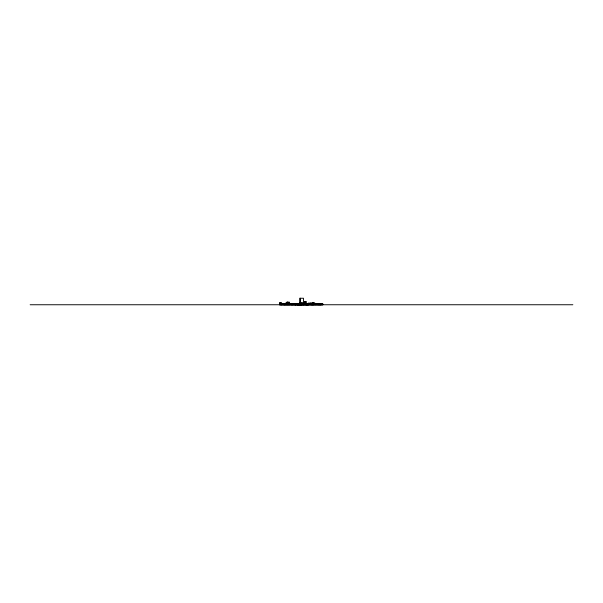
<?xml version="1.0" encoding="UTF-8"?>
<svg xmlns="http://www.w3.org/2000/svg" width="603" height="603" viewBox="0 0 603 603"><rect width="100%" height="100%" fill="white"/><g stroke="black" fill="none" stroke-linecap="round" stroke-linejoin="round"><path stroke-width="0.9" d="M291.083 304.726L290.97 304.349L291.272 304.651M292.138 304.432L291.731 304.538L292.138 304.651M292.734 304.432L293.111 304.432M294.468 304.651L294.091 304.651M295.093 304.04L294.988 304.726L296.073 304.538L294.882 304.726L296.179 304.538M296.156 304.432L294.799 304.651M295.824 304.651L296.699 304.651M296.616 304.349L296.322 304.432M297.754 304.349L298.297 304.673L297.347 304.651L298.025 304.349M298.191 304.651L297.535 304.538L299.872 304.538L297.46 304.651M298.138 304.538L297.535 304.651C299.337 304.402 296.555 304.711 297.867 304.349C296.834 304.967 298.975 304.131 297.92 304.432M297.724 304.651L297.347 304.651M298.297 304.673L297.43 304.673L298.379 304.432M298.327 304.651L297.347 304.432M298.869 304.651L299.842 304.651M299.766 304.409L299.058 304.673C301.093 304.123 297.053 304.809 299.224 304.349M299.314 304.651L298.681 304.756L298.621 304.108M300.852 303.565L300.852 304.756L300.309 304.726L300.965 304.319L303.075 304.756L302.962 303.776M300.965 304.726L300.226 304.432M301.04 304.651L303.181 304.726L302.857 304.108M301.334 304.538L302.857 304.432M301.606 304.108L301.606 304.756L300.415 304.756L300.415 304.108M303.264 304.651L301.334 304.432M304.756 304.349L305.163 304.432L303.535 304.538L305.676 304.538L304.726 304.432M304.432 304.349L305.08 304.349L304.651 304.538M306.384 304.108C305.517 304.96 305.789 304.394 306.023 304.432M308.337 304.349L306.49 304.538L308.254 304.349M306.98 304.673L308.419 304.538L306.023 304.651M308.118 304.349L307.168 304.726L307.417 304.108M308.065 304.538L307.847 304.651M308.585 304.432L308.962 304.432M309.128 304.432L309.505 304.432M309.776 304.432L310.153 304.432M310.749 304.651L310.349 304.538L310.749 304.432M310.944 304.538L311.374 304.538L310.975 304.651M312.377 304.651L312 304.651M313.032 304.651L312.656 304.651M314.02 304.651L313.613 304.538L314.02 304.432M295.907 304.538L294.799 304.432L296.156 304.651M295.583 304.108L295.907 304.726L295.53 304.349M296.563 303.942L296.397 304.726L296.804 304.432M296.397 304.409L296.804 304.651M297.648 304.673L298.138 304.349M299.465 304.651L298.786 304.538M298.568 304.349L299.412 304.538L298.937 304.651M299.548 304.409L299.126 304.432M301.206 304.651L300.226 304.538L301.078 304.349M300.52 304.349L300.965 304.756L301.063 302.804M300.415 304.432L300.859 304.409M301.824 304.349C301.04 305.035 302.789 304.327 301.146 304.651M301.447 304.349L301.719 304.409M301.447 304.651L301.741 304.538M303.045 304.432L303.264 304.432M303.618 304.349C304.07 305.103 303.92 304.146 304.756 304.538M304.862 304.409C304.387 305.126 305.57 304.221 304.975 301.5M307.093 304.349L307.379 304.673L305.548 304.651M307.274 304.349L306.105 304.538L307.274 304.726M308.231 304.349L307.168 304.673L307.47 304.349M308.118 304.409L307.96 304.538M295.206 304.349L294.988 304.726M295.854 304.349L294.988 304.349M295.967 304.432L295.749 304.409M299.231 304.726L299.653 304.432M300.739 304.726L300.52 304.409L301.078 304.409L300.415 304.349M301.229 304.538L301.824 304.432M303.075 304.432L302.857 304.349M303.935 304.409L303.648 304.651M304.756 304.673L305.05 304.432L303.724 304.651L304.379 304.59M305.352 304.349L305.894 304.432L305.276 304.651M306.399 304.432L306.821 304.538L306.105 304.409M307.198 304.726L307.47 304.432L306.98 304.409M308.254 304.726L308.337 304.673M303.724 304.349L304.025 304.432M304.756 304.409L305.736 304.432M298.493 304.432L299.035 304.651M298.379 304.651L295.53 303.942L295.53 304.756M305.653 304.651L306.573 304.432M305.925 304.651L305.465 304.432M296.721 304.726L296.45 304.108M301.078 304.726L300.739 304.108M306.49 304.726L306.218 304.108M297.535 304.432L298.003 304.651M298.568 304.673L298.493 304.651M303.565 302.804L299.495 302.804L299.548 304.756M313.221 303.181L308.284 303.181L308.284 304.756M289.071 303.452L289.998 303.452L289.998 304.756M286.9 303.565L285.596 303.565L285.596 304.756M310.779 303.565L315.987 303.671L315.934 304.756M286.304 303.776L283.425 303.776L283.485 304.756L283.538 303.942L282.287 303.942L282.287 304.756M287.443 303.776L288.747 303.776L288.694 304.756M294.882 303.776L293.36 303.776L293.36 304.756M299.977 303.776L298.839 303.776L298.839 304.756M303.942 303.776L305.193 303.776L305.133 304.756M305.789 303.776L306.874 303.776L306.874 304.756M315.015 303.776L316.206 303.776L316.206 304.756M285.325 303.844L283.644 303.844L283.696 304.756M293.955 303.942L294.935 303.942M315.339 304.048L316.861 304.048L316.861 304.756M318.052 304.04L319.515 304.04L319.462 304.756M314.035 304.108L322.914 304.108L322.914 304.756M282.724 304.236L279.898 304.236L279.898 304.756M283.32 304.304L322.613 304.266L322.613 304.756M280.772 304.432L279.686 304.756M281.963 304.334L287.224 304.379M288.309 304.334L304.214 304.349M306.105 304.349L311.759 304.432M312.083 304.349L318.105 304.432M318.542 304.319L320.17 304.319M281.42 304.492L282.129 304.492M282.995 304.492L284.729 304.492M285.596 304.462L287.066 304.462M290.812 304.538L293.736 304.492M294.068 304.538L294.498 304.538M294.769 304.538L296.834 304.538M297.324 304.538L299.872 304.538M300.196 304.538L310.183 304.538M310.349 304.538L310.779 304.538M311.977 304.538L312.407 304.538M312.625 304.538L313.063 304.538M313.613 304.538L314.05 304.538M283.696 304.59L284.676 304.59M287.284 304.59L288.257 304.59M30.15 304.756L572.85 304.749M307.575 304.673L307.198 304.349M304.862 304.651L304.862 301.5M301.553 304.673L302.065 304.651M299.126 304.651L299.163 303.565L301.281 303.565L301.281 304.756M295.907 304.673L295.696 304.673M303.889 304.108L303.837 304.409M301.229 304.673L300.754 304.538M300.226 304.651L300.965 304.651M299.382 304.726L298.869 304.538M297.648 304.349L298.078 304.726M297.648 304.409L298.191 304.756L298.297 304.138M322.771 304.756L322.771 303.942L321.746 303.942L321.685 304.756M322.447 303.942L322.499 304.756M322.417 304.108L322.394 304.756M322.07 303.942L322.07 304.756L321.957 304.108M321.904 303.942L321.851 304.756M321.61 304.108L321.58 304.756L321.474 304.108M321.309 304.108L321.399 304.756M321.18 304.108L321.203 304.756M321.135 304.108L321.09 304.756M320.984 304.756L320.984 303.452L318.49 303.452L318.422 304.756M320.819 303.452L320.819 304.756M320.766 304.108L320.766 304.756M320.66 304.108L320.66 304.756M320.442 304.108L320.547 304.756M320.389 304.108L320.329 304.756M320.291 304.108L320.276 304.756M320.057 304.108L320.057 304.756M319.952 304.108L319.959 304.756M319.922 304.108L319.922 304.756M319.733 304.108L319.786 304.756M319.575 304.108L319.628 304.756M319.334 304.108L319.304 304.756M319.206 304.108L319.243 304.756M319.138 304.04L319.085 304.756M319.032 304.108L319.032 304.756M318.814 303.452L318.866 304.756M318.761 304.108L318.761 304.756M318.595 304.756L318.648 303.671L317.562 303.671L317.615 304.756M318.324 304.108L318.324 304.756M318.218 304.108L318.218 304.756M318.158 303.671L318.105 304.756M317.947 304.108L318 304.756M317.834 304.108L317.834 304.756L317.781 303.671M317.51 304.756L317.457 304.108L317.404 304.756M317.238 304.108L317.238 304.756M317.072 304.108L317.072 304.756M316.967 304.108L316.967 304.756M316.643 304.108L316.59 304.756M316.477 304.756L316.424 304.108L316.371 304.756M316.1 304.108L316.047 304.756M315.829 304.048L315.829 304.756M315.663 303.671L315.663 304.756L315.61 304.048M315.444 303.776L315.444 304.756M315.286 303.671L315.339 304.756M315.173 304.108L315.233 304.756M315.067 303.565L315.12 304.756M315.015 303.671L314.962 304.756M314.796 304.108L314.796 304.756M314.691 304.756L314.691 302.804L311.977 302.804L311.977 304.756M314.525 304.108L314.525 304.756M314.419 304.108L314.419 304.756L314.359 303.565M314.201 304.756L314.148 304.108L314.035 304.756M313.929 304.108L313.929 304.756M313.816 304.304L313.831 304.756M313.658 304.108L313.764 304.756M313.545 304.108L313.605 304.756M313.492 304.108L313.439 304.756M313.334 304.108L313.334 304.756M313.221 302.804L313.221 304.756M313.115 304.108L313.115 304.756M312.897 304.108L312.897 304.756M312.791 303.181L312.844 304.756M312.731 304.108L312.678 304.756M312.625 304.108L312.625 304.756M312.46 304.108L312.46 304.756M312.354 304.108L312.354 304.756M312.248 304.108L312.188 304.756M312.03 304.108L312.03 304.756M311.811 304.108L311.759 304.756M311.645 304.108L311.706 304.756M311.54 304.108L311.593 304.756M311.434 304.108L311.487 304.756M311.321 304.108L311.374 304.756M311.163 303.565L311.163 304.756M311.05 304.756L311.103 304.108L299.925 304.108L299.925 304.756M310.944 304.108L310.944 304.756M310.779 303.181L310.779 304.756L310.726 304.108M310.62 304.108L310.56 304.756M310.455 304.108L310.402 304.756M310.349 303.181L310.289 304.756M310.13 303.181L310.13 304.756M309.912 304.108L309.965 304.756L310.017 303.776L307.522 303.776L307.575 304.756L307.688 303.776M309.806 304.108L309.806 304.756M309.641 303.776L309.641 304.756M309.535 304.108L309.535 304.756L309.422 304.108M309.316 304.108L309.316 304.756M309.203 304.108L309.151 304.756M309.045 304.108L309.045 304.756M308.992 303.181L308.879 304.756M308.774 304.108L308.774 304.756M308.661 303.776L308.661 304.756M308.502 304.756L308.502 303.776L308.389 304.756M308.141 304.756L308.178 303.972L306.06 303.972L306.06 304.756M307.794 303.776L307.847 304.756M307.304 303.972L307.274 304.756M307.198 304.108L307.146 304.756M307.033 304.108L307.093 304.756M306.761 304.108L306.761 304.756M306.656 303.972L306.708 304.756M306.603 303.972L306.55 304.756M306.279 304.756L306.332 301.5L304.485 301.5L304.538 304.756M305.947 304.108L305.894 304.756M305.789 304.108L305.736 304.756M305.623 304.108L305.623 304.756M305.517 304.108L305.517 304.756M305.404 304.108L305.465 304.756M305.299 301.5L305.299 304.756M304.756 304.108L304.756 304.756M304.651 304.108L304.651 304.756M304.432 304.108L304.379 304.756M304.319 304.756L304.266 303.565L302.804 303.565L302.751 304.756M304.214 304.108L304.108 304.756M304.048 304.108L304.048 304.756M303.837 303.565L303.822 304.756M303.618 304.108L303.671 304.756M303.505 304.756L303.49 298.244L299.646 298.244L299.653 304.756M303.452 304.108L303.347 304.756M303.294 304.108L303.294 304.756M303.128 302.804L303.181 304.756M302.585 304.108L302.585 304.756M302.48 304.108L302.314 304.756M302.148 304.108L302.209 304.756M302.043 304.108L302.065 304.756M301.937 304.108L301.877 304.756M301.824 304.108L301.824 304.756M301.5 304.108L301.553 304.756M301.447 304.108L301.447 304.756M301.176 304.108L301.123 304.756M300.633 302.804L300.633 304.756M300.49 298.244L300.52 304.756M300.249 303.565L300.309 304.756M300.09 304.108L300.09 304.756M299.977 302.804L300.038 304.756M299.819 304.756L299.706 304.108L280.335 304.108L280.335 304.756M299.435 303.565L299.382 304.756M299.224 304.108L299.224 304.756M299.005 304.108L299.058 304.756M298.734 304.108L298.786 304.756M298.462 304.108L298.462 304.756M298.349 304.108L298.349 304.756M298.138 304.108L298.138 304.756M297.972 304.108L298.025 304.756M297.867 304.108L297.92 304.756M297.754 304.108L297.754 304.756M297.596 304.108L297.648 304.756M297.377 304.04L297.324 304.756M297.264 304.108L297.264 304.756M297.106 304.108L297.106 304.756M296.94 304.108L296.993 304.756M296.887 304.108L296.834 304.756L296.721 304.108M296.344 304.266L296.397 304.756M296.292 304.108L296.292 304.756M296.073 304.756L296.073 303.565L294.55 303.565L294.55 304.756M296.02 304.108L295.967 304.756M295.802 304.108L295.802 304.756M295.749 303.565L295.749 304.756M295.425 304.108L295.364 304.756M295.206 304.108L295.259 304.756M294.935 303.565L294.988 304.756M294.822 304.168L294.822 304.756L294.716 304.093M294.445 304.108L294.445 304.756L294.339 303.912L292.169 303.912L292.274 304.756M294.279 303.776L294.279 304.756M294.121 303.776L294.068 304.756L294.008 303.912M293.849 304.108L293.849 304.756M293.736 303.776L293.736 304.756M293.631 304.108L293.578 304.756M293.465 304.108L293.525 304.756M293.194 304.108L293.194 304.756M293.141 304.138L293.088 304.756M293.035 304.108L292.922 304.756M292.817 304.108L292.817 304.756M292.711 304.108L292.764 304.756M292.545 303.912L292.598 304.756M292.493 304.108L292.493 304.756M292.38 304.756L292.38 303.452L291.189 303.452L291.241 304.756M292.056 304.108L292.108 304.756M291.95 304.108L291.95 304.756M291.837 303.452L291.837 304.756M291.679 304.108L291.731 304.756M291.566 304.108L291.566 304.756M291.513 304.108L291.513 304.756M291.294 304.108L291.294 304.756M291.136 304.108L291.083 304.756L290.97 304.108M290.865 304.108L290.812 304.756M290.752 304.108L290.699 304.756L290.646 304.108M290.427 304.756L290.427 304.108L290.322 304.756M290.269 304.108L290.156 304.756M290.103 304.108L290.103 304.756M289.779 304.108L289.779 304.756M289.455 304.756L289.455 302.148L286.794 302.148L286.794 304.756M289.342 304.108L289.289 304.756M289.184 304.108L289.184 304.756M289.018 303.942L289.018 304.756M288.852 304.304L288.852 304.756L288.965 303.128L286.681 303.128L286.742 304.756M288.641 303.128L288.641 304.756M288.422 304.108L288.475 304.756M288.309 303.776L288.309 304.756M288.204 304.108L288.257 304.756M288.038 304.108L288.038 304.756M287.985 303.776L287.933 304.756M287.827 302.148L287.827 304.756M287.714 303.942L287.714 304.756M287.556 302.148L287.556 304.756M287.443 304.756L287.495 302.804L285.928 302.804L285.98 304.756M287.284 304.756L287.284 304.108L287.171 304.756M287.118 303.128L287.066 304.756M286.629 302.804L286.523 304.756M286.41 304.108L286.47 304.756M286.357 304.108L286.304 304.756M286.199 303.776L286.252 304.756M286.033 303.776L286.033 304.756M285.867 303.565L285.814 304.756M285.656 304.108L285.709 304.756M285.385 304.108L285.385 304.756M285.325 303.776L285.325 304.756M285.219 303.776L285.166 304.756M285.113 303.844L285.113 304.756M284.948 303.776L284.895 304.756M284.782 304.108L284.782 304.756M284.729 303.776L284.676 304.756M284.51 304.108L284.51 304.756M284.405 304.108L284.405 304.756M284.352 303.776L284.299 304.756M284.134 304.168L284.186 304.756M284.081 304.108L284.081 304.756M283.968 303.844L283.915 304.756M283.757 303.776L283.809 304.756M283.101 304.756L283.101 303.565L282.453 303.565L282.4 304.756M282.83 303.565L282.777 304.756L282.671 303.565M282.506 304.108L282.558 304.756M282.181 304.108L282.129 304.756M281.744 304.108L281.744 304.756M281.639 304.756L281.639 304.108L281.526 304.756M281.42 304.756L281.42 302.48L279.792 302.48L279.739 304.756M281.254 304.756L281.254 304.108L281.149 304.756M281.096 304.236L281.096 304.756M280.825 304.236L280.772 304.756M280.606 304.108L280.606 304.756M280.553 302.48L280.501 304.756L280.44 304.236M280.116 302.48L280.116 304.756M280.011 304.236L280.011 304.756M308.012 304.756L308.012 303.972L307.96 304.756M289.666 304.756L289.666 304.108L289.613 304.756M283.267 304.756L283.267 303.942L283.214 304.756M282.016 304.756L282.016 304.108L281.963 304.756"/></g></svg>
